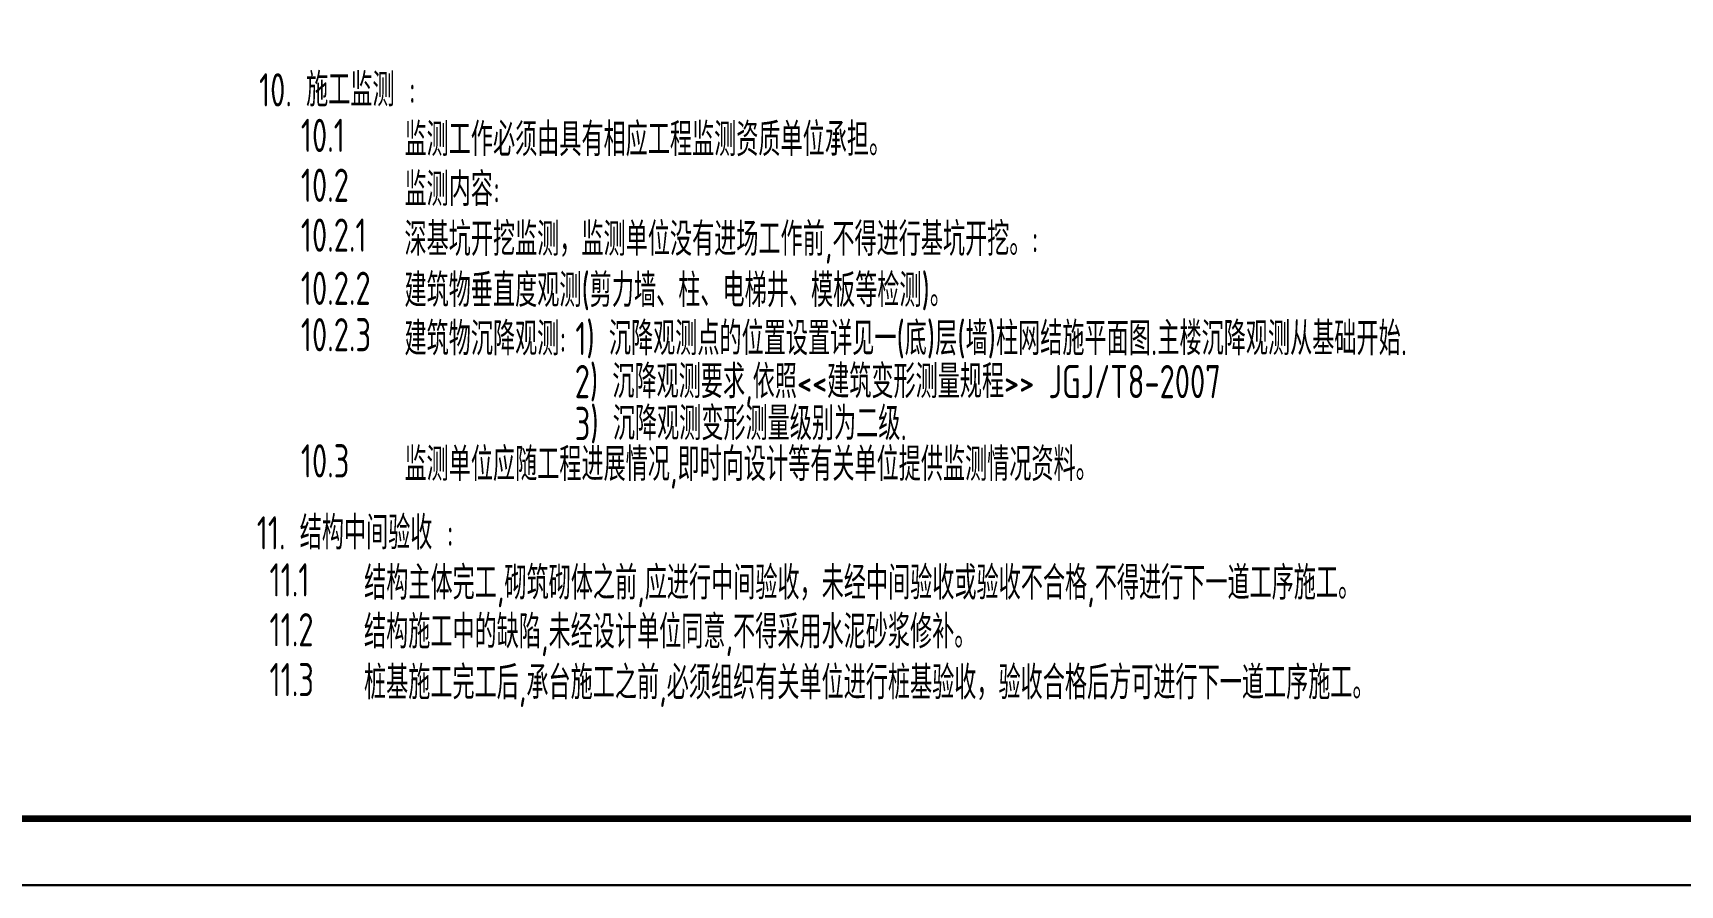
# Model space of a CAD drawing. Header units: millimetres. Extents: x -981077 to -572908, y -546666 to -409449.
# Drawn here: x -774963 to -750205, y -537753 to -524934 of the extents above; entities that cross this region are included whole.
import ezdxf

# ---------------------------------------------------------------- set-up
doc = ezdxf.new("R2010")
doc.units = ezdxf.units.MM
doc.header["$LTSCALE"] = 1000
doc.layers.add('mb-标准层', color=7, linetype='Continuous')
doc.layers.add('图框', color=7, linetype='Continuous')
doc.styles.add('TSSD_Dimension', font='tssdeng.shx', dxfattribs={"width": 0.7, "bigfont": 'tssdchn.shx'})

msp = doc.modelspace()

# ---------------------------------------------------------------- linework, layer by layer
at = {"layer": '图框'}
for points in [[(-799720.886, -537753.458), (-799720.886, -478353.458), (-715620.886, -478353.458), (-715620.886, -537753.458)], [(-799720.886, -537753.458), (-715620.886, -537753.458), (-715620.886, -478353.458), (-799720.886, -478353.458)]]:
    msp.add_lwpolyline(points, close=True, dxfattribs=at)
at = {"layer": '图框', "const_width": 100}
msp.add_lwpolyline([(-797220.886, -536753.458), (-716620.886, -536753.458), (-716620.886, -479353.458), (-797220.886, -479353.458)], close=True, dxfattribs=at)

# ---------------------------------------------------------------- texts
at = {"layer": 'mb-标准层', "style": 'TSSD_Dimension', "width": 0.7}
for s, p in [('10. 施工监测 :', (-771564.414, -526040.977)), ('10.1', (-770935.773, -526726.207)), ('监测工作必须由具有相应工程监测资质单位承担。', (-769378.334, -526787.848)), ('10.2', (-770935.773, -527476.207)), ('监测内容:', (-769378.334, -527537.848)), ('10.2.1', (-770935.773, -528226.207)), ('深基坑开挖监测，监测单位没有进场工作前,不得进行基坑开挖。:', (-769378.334, -528287.848)), ('10.2.2', (-770935.773, -529025.994)), ('建筑物垂直度观测(剪力墙、柱、电梯井、模板等检测)。', (-769378.334, -529058.04)), ('10.2.3', (-770935.773, -529724.559)), ('建筑物沉降观测:', (-769378.334, -529786.2)), ('1) 沉降观测点的位置设置详见一(底)层(墙)柱网结施平面图.主楼沉降观测从基础开始.', (-766810.194, -529782.28)), ('2) 沉降观测要求,依照<<建筑变形测量规程>> JGJ/T8-2007', (-766818.931, -530429.085)), ('3) 沉降观测变形测量级别为二级.', (-766818.931, -531060.731)), ('10.3', (-770935.773, -531622.177)), ('监测单位应随工程进展情况,即时向设计等有关单位提供监测情况资料。', (-769378.334, -531673.885)), ('11. 结构中间验收 :', (-771598.342, -532705.028)), ('11.1', (-771406.658, -533412.262)), ('结构主体完工,砌筑砌体之前,应进行中间验收，未经中间验收或验收不合格,不得进行下一道工序施工。', (-769984.616, -533458.885)), ('11.2', (-771406.658, -534162.262)), ('结构施工中的缺陷,未经设计单位同意,不得采用水泥砂浆修补。', (-769987.055, -534193.866)), ('11.3', (-771406.658, -534912.262)), ('桩基施工完工后,承台施工之前,必须组织有关单位进行桩基验收，验收合格后方可进行下一道工序施工。', (-769987.055, -534958.885))]:
    msp.add_text(s, height=500, dxfattribs=at).set_placement(p)

doc.saveas('drawing.dxf')
